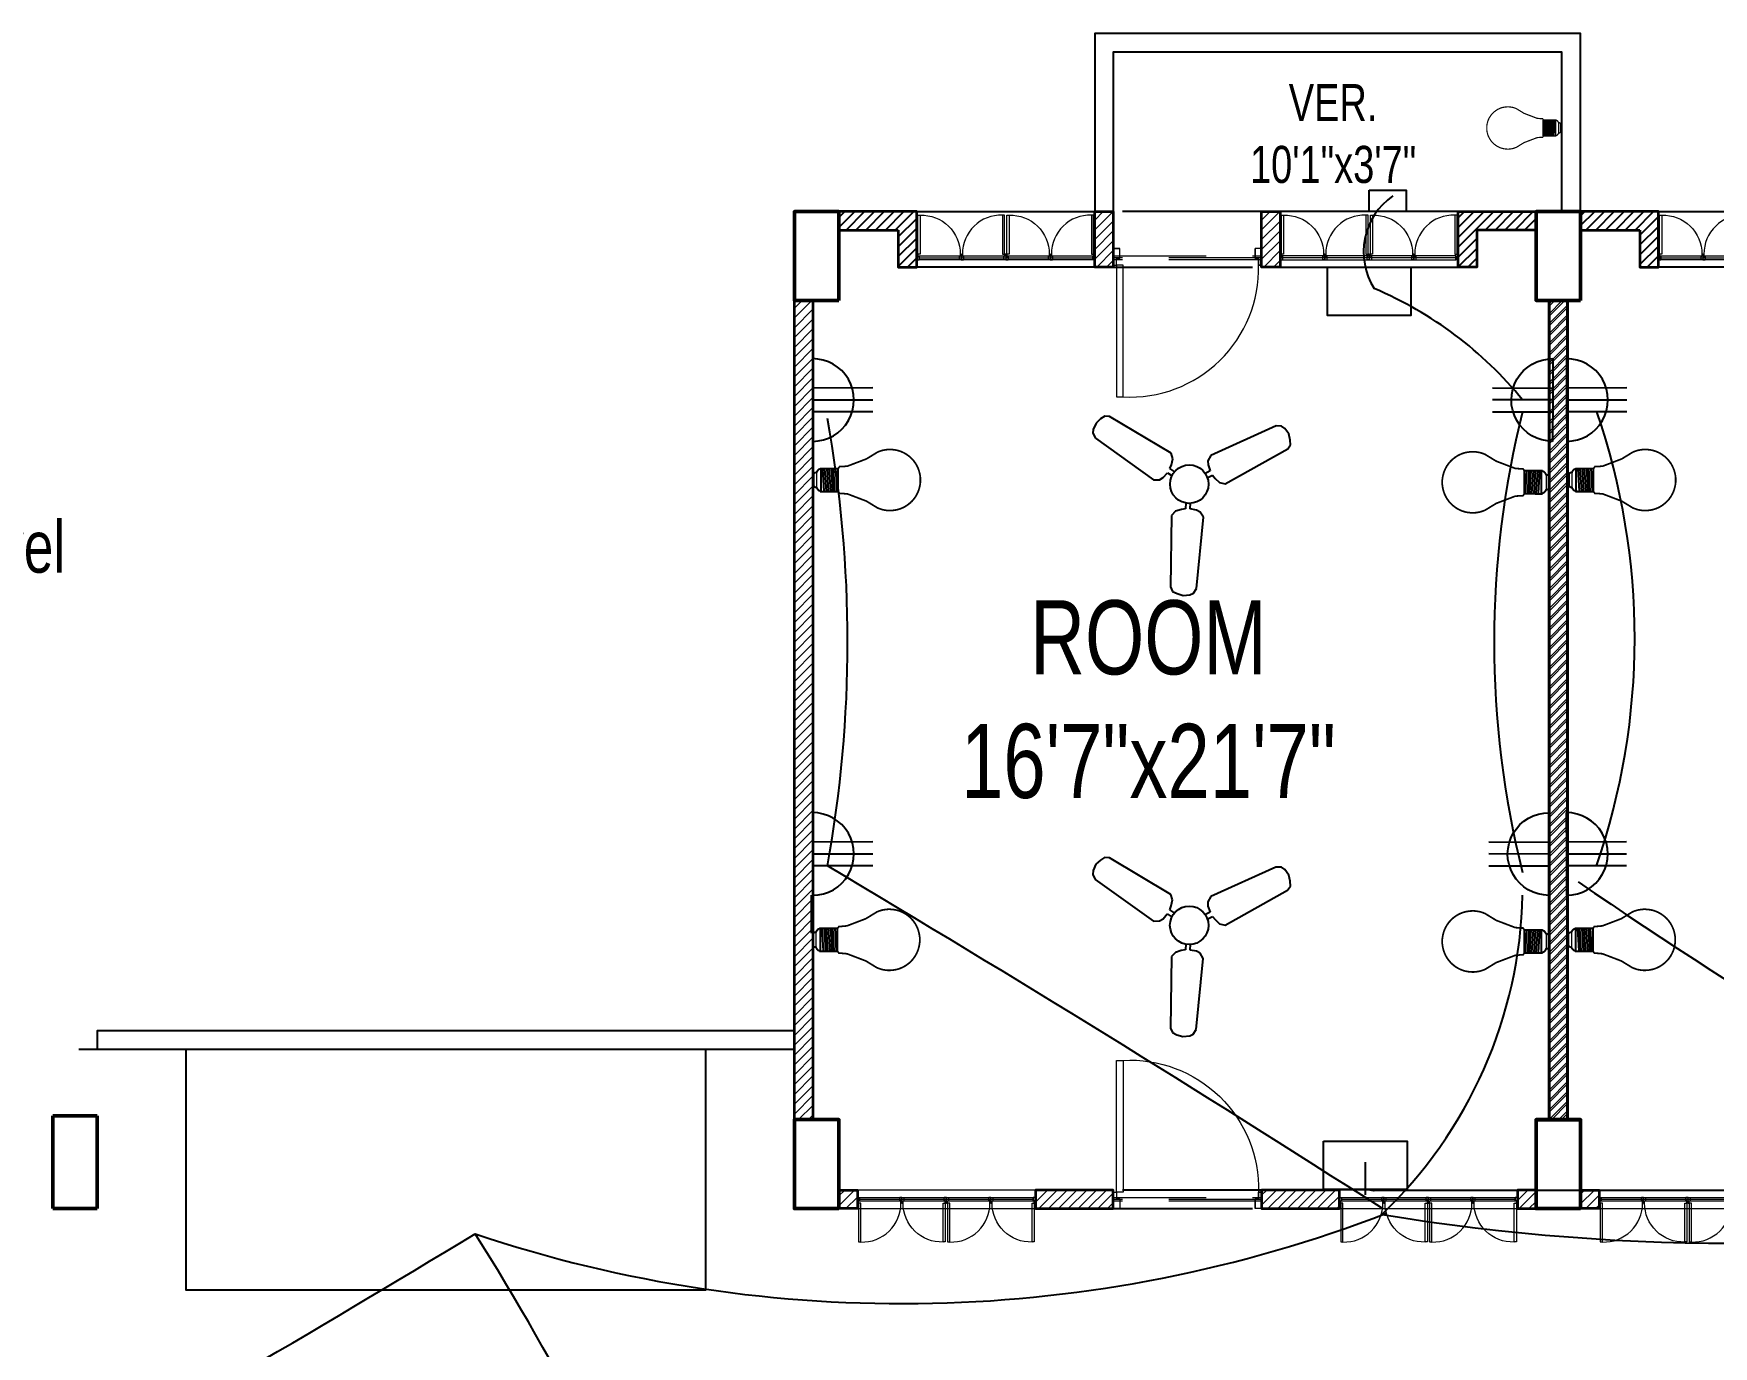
# Model space of a CAD drawing. Extents: x 9 to 3908, y 55 to 2108.
# Drawn here: x 542.8 to 995.8, y 726.6 to 1080.8 of the extents above; entities that cross this region are included whole.
import ezdxf

# ---------------------------------------------------------------- set-up
doc = ezdxf.new("R2010")
doc.units = 0
doc.header["$LTSCALE"] = 10
doc.linetypes.add('DASHED2', pattern=[0.375, 0.25, -0.125])
for name, color, linetype, lineweight in [('A-TEXT', 7, 'Continuous', 5), ('ar-DOOR-WOOD', 44, 'Continuous', 0), ('column', 1, 'Continuous', 50), ('Main Wall', 250, 'Continuous', 13), ('WALL_SEC_', 170, 'Continuous', 25)]:
    doc.layers.add(name, color=color, linetype=linetype, lineweight=lineweight)
doc.layers.add('conduit', color=160, linetype='Continuous')
doc.layers.add('e conduit sdb to swicth', color=160, linetype='Continuous')
doc.layers.add('hatch brick', color=32, linetype='Continuous', lineweight=0, transparency=0.4)
doc.styles.add('SIMPLE', font='romantic.ttf')
doc.dimstyles.get("Standard").update_dxf_attribs({"dimtxt": 0.18, "dimasz": 0.18, "dimexe": 0.18, "dimexo": 0.0625, "dimgap": 0.09, "dimtad": 0, "dimtih": 1, "dimtoh": 1, "dimdec": 4, "dimzin": 0, "dimdsep": 46, "dimtxsty": 'Standard', "dimcen": 0.09, "dimadec": 0, "dimazin": 0, "dimtfac": 1, "dimtdec": 4, "dimtofl": 0, "dimtmove": 0, "dimatfit": 3, "dimfxl": 1, "dimtolj": 1, "dimtzin": 0, "dimarcsym": 0})
pattern_1 = [(45, (0, 0), (-1.3258252147, 1.3258252147), [])]
pattern_2 = [(45, (-1497542.002, -132201.2452), (-1.3258252147, 1.3258252147), [])]

# ---------------------------------------------------------------- blocks, each defined once
blk = doc.blocks.new('DOOR_45')
at = {"layer": 'ar-DOOR-WOOD'}
for p, q in [((-10968.75, 15427.44), (-10963.75, 15427.44)), ((-10968.75, 15427.44), (-10968.75, 15426.44)), ((-10963.75, 15427.44), (-10963.75, 15425.44)), ((-11008.75, 15426.44), (-11008.75, 15424.44)), ((-10968.75, 15426.44), (-11008.75, 15426.44)), ((-11008.75, 15424.44), (-10968.75, 15424.44)), ((-10968.75, 15424.44), (-10968.75, 15426.44)), ((-10968.75, 15426.44), (-10966.75, 15426.44)), ((-10966.75, 15426.44), (-10966.75, 15425.44)), ((-10966.75, 15425.44), (-10963.75, 15425.44)), ((-10968.75, 15382.44), (-10968.75, 15383.44)), ((-10968.75, 15383.44), (-10966.75, 15383.44)), ((-10968.75, 15382.44), (-10963.75, 15382.44)), ((-10966.75, 15384.44), (-10963.75, 15384.44)), ((-10966.75, 15383.44), (-10966.75, 15384.44)), ((-10963.75, 15382.44), (-10963.75, 15384.44))]:
    blk.add_line(p, q, dxfattribs=at)
for points in [[(-10963.75, 15427.44), (-10968.75, 15427.44), (-10968.75, 15426.44), (-10966.75, 15426.44), (-10966.75, 15425.44), (-10963.75, 15425.44)], [(-10968.75, 15426.44), (-11008.75, 15426.44), (-11008.75, 15424.44), (-10968.75, 15424.44)], [(-10968.75, 15383.44), (-10968.75, 15382.44), (-10963.75, 15382.44), (-10963.75, 15384.44), (-10966.75, 15384.44), (-10966.75, 15383.44)]]:
    blk.add_lwpolyline(points, close=True, dxfattribs=at)
blk.add_arc((-10969.89, 15422.35), 38.92, 176.9083, 271.677, dxfattribs=at)
blk = doc.blocks.new('DOOR_40')
at = {"layer": 'ar-DOOR-WOOD'}
for p, q in [((-11029.1, 15421.4), (-11064.1, 15421.4)), ((-11064.1, 15421.4), (-11064.1, 15419.4)), ((-11064.1, 15419.4), (-11029.1, 15419.4)), ((-11029.1, 15422.4), (-11024.1, 15422.4)), ((-11029.1, 15422.4), (-11029.1, 15421.4)), ((-11029.1, 15419.4), (-11029.1, 15421.4)), ((-11029.1, 15421.4), (-11027.1, 15421.4)), ((-11027.1, 15421.4), (-11027.1, 15420.4)), ((-11027.1, 15420.4), (-11024.1, 15420.4)), ((-11024.1, 15422.4), (-11024.1, 15420.4)), ((-11029.1, 15383.4), (-11027.1, 15383.4)), ((-11029.1, 15382.4), (-11029.1, 15383.4)), ((-11029.1, 15382.4), (-11024.1, 15382.4)), ((-11027.1, 15383.4), (-11027.1, 15384.4)), ((-11027.1, 15384.4), (-11024.1, 15384.4)), ((-11024.1, 15382.4), (-11024.1, 15384.4))]:
    blk.add_line(p, q, dxfattribs=at)
blk.add_arc((-11029.4, 15418.2), 34.8, 178.03, 270.3561, dxfattribs=at)
blk = doc.blocks.new('room 1')
h = blk.add_hatch()
h.set_pattern_fill('ANSI31', color=256, scale=15)
h.set_pattern_definition(pattern_1)
h.paths.add_polyline_path([(1498318.01, 133229.01), (1498318.01, 133219.01), (1498323.01, 133219.01), (1498323.01, 133234.01), (1498302.01, 133234.01), (1498302.01, 133229.01), (1498302.01, 133229.01)])
h = blk.add_hatch()
h.set_pattern_fill('ANSI31', color=256, scale=15)
h.set_pattern_definition(pattern_1)
h.paths.add_polyline_path([(1498474.01, 133229.01), (1498474.01, 133219.01), (1498469.01, 133219.01), (1498469.01, 133234.01), (1498490.01, 133234.01), (1498490.01, 133229.01), (1498490.01, 133229.01)])
at = {"layer": 'hatch brick'}
h = blk.add_hatch(dxfattribs=at)
h.set_pattern_fill('ANSI31', color=256, scale=15)
h.set_pattern_definition([(45, (69, 2), (-1.3258252147, 1.3258252147), [])])
h.paths.add_polyline_path([(1498376.01, 133234.01), (1498376.01, 133219.01), (1498376.01, 133219.01), (1498371.01, 133219.01), (1498371.01, 133234.01)])
h = blk.add_hatch(dxfattribs=at)
h.set_pattern_fill('ANSI31', color=256, scale=15)
h.set_pattern_definition([(45, (114, 2), (-1.3258252147, 1.3258252147), [])])
h.paths.add_polyline_path([(1498421.01, 133234.01), (1498421.01, 133219.01), (1498421.01, 133219.01), (1498416.01, 133219.01), (1498416.01, 133234.01)])
h = blk.add_hatch(dxfattribs=at)
h.set_pattern_fill('ANSI31', color=256, scale=15)
h.set_pattern_definition(pattern_1)
h.paths.add_polyline_path([(1498298.51, 132989.01), (1498293.51, 132989.01), (1498293.51, 133210.01), (1498298.51, 133210.01)])
h = blk.add_hatch(dxfattribs=at)
h.set_pattern_fill('ANSI31', color=256, scale=15)
h.set_pattern_definition(pattern_1)
h.paths.add_polyline_path([(1498493.51, 132989.01), (1498498.51, 132989.01), (1498498.51, 133210.01), (1498493.51, 133210.01)])
h = blk.add_hatch(dxfattribs=at)
h.set_pattern_fill('ANSI31', color=256, scale=15)
h.set_pattern_definition([(45, (-14.5, 0), (-1.3258252147, 1.3258252147), [])])
h.paths.add_polyline_path([(1498302.01, 132970.01), (1498307.01, 132970.01), (1498307.01, 132965.01), (1498302.01, 132965.01)])
h = blk.add_hatch(dxfattribs=at)
h.set_pattern_fill('ANSI31', color=256, scale=15)
h.set_pattern_definition([(45, (-5, -252), (-1.3258252147, 1.3258252147), [])])
h.paths.add_polyline_path([(1498376.01, 132970.01), (1498355.01, 132970.01), (1498355.01, 132965.01), (1498376.01, 132965.01)])
h = blk.add_hatch(dxfattribs=at)
h.set_pattern_fill('ANSI31', color=256, scale=15)
h.set_pattern_definition([(45, (1.2113, 4e-09), (-1.3258252147, 1.3258252147), [])])
h.paths.add_polyline_path([(1498437.01, 132970.01), (1498416.01, 132970.01), (1498416.01, 132965.01), (1498437.01, 132965.01)])
h = blk.add_hatch(dxfattribs=at)
h.set_pattern_fill('ANSI31', color=256, scale=15)
h.set_pattern_definition(pattern_1)
h.paths.add_polyline_path([(1498490.01, 132970.01), (1498485.01, 132970.01), (1498485.01, 132965.01), (1498490.01, 132965.01)])
for points in [[(1498323.01, 133234.01), (1498371.01, 133234.01), (1498371.01, 133219.01), (1498323.01, 133219.01)], [(1498469.01, 133234.01), (1498421.01, 133234.01), (1498421.01, 133219.01), (1498469.01, 133219.01)]]:
    blk.add_lwpolyline(points, close=True)
at = {"linetype": 'DASHED2', "ltscale": 15}
for points in [[(1498376.01, 133219.01), (1498416.01, 133219.01), (1498416.01, 133234.01), (1498376.01, 133234.01)], [(1498376.01, 132965.01), (1498416.01, 132965.01), (1498416.01, 132970.01), (1498376.01, 132970.01)]]:
    blk.add_lwpolyline(points, close=True, dxfattribs=at)
at = {"layer": 'Main Wall', "color": 1, "lineweight": 50}
for points in [[(1498302.01, 133210.01), (1498290.01, 133210.01), (1498290.01, 133234.01), (1498302.01, 133234.01), (1498302.01, 133210.01)], [(1498502.01, 133210.01), (1498490.01, 133210.01), (1498490.01, 133234.01), (1498502.01, 133234.01), (1498502.01, 133210.01)], [(1498302.01, 132965.01), (1498290.01, 132965.01), (1498290.01, 132989.01), (1498302.01, 132989.01), (1498302.01, 132965.01)], [(1498502.01, 132965.01), (1498490.01, 132965.01), (1498490.01, 132989.01), (1498502.01, 132989.01), (1498502.01, 132965.01)]]:
    blk.add_lwpolyline(points, dxfattribs=at)
at = {"layer": 'Main Wall', "lineweight": 35}
for points in [[(1498318.01, 133229.01), (1498318.01, 133219.01), (1498323.01, 133219.01), (1498323.01, 133234.01), (1498302.01, 133234.01), (1498302.01, 133229.01), (1498302.01, 133229.01), (1498302.01, 133229.01), (1498318.01, 133229.01)], [(1498474.01, 133229.01), (1498474.01, 133219.01), (1498469.01, 133219.01), (1498469.01, 133234.01), (1498490.01, 133234.01), (1498490.01, 133229.01), (1498490.01, 133229.01), (1498490.01, 133229.01), (1498474.01, 133229.01)], [(1498376.01, 132970.01), (1498376.01, 132970.01), (1498355.01, 132970.01), (1498355.01, 132965.01), (1498376.01, 132965.01), (1498376.01, 132970.01)]]:
    blk.add_lwpolyline(points, dxfattribs=at)
for points in [[(1498376.01, 133234.01), (1498376.01, 133219.01), (1498376.01, 133219.01), (1498376.01, 133219.01), (1498371.01, 133219.01), (1498371.01, 133234.01)], [(1498421.01, 133234.01), (1498421.01, 133219.01), (1498421.01, 133219.01), (1498421.01, 133219.01), (1498416.01, 133219.01), (1498416.01, 133234.01)], [(1498298.51, 132989.01), (1498293.51, 132989.01), (1498293.51, 133210.01), (1498298.51, 133210.01)], [(1498493.51, 132989.01), (1498498.51, 132989.01), (1498498.51, 133210.01), (1498493.51, 133210.01)], [(1498302.01, 132970.01), (1498307.01, 132970.01), (1498307.01, 132965.01), (1498302.01, 132965.01)], [(1498437.01, 132970.01), (1498416.01, 132970.01), (1498416.01, 132965.01), (1498437.01, 132965.01)], [(1498490.01, 132970.01), (1498485.01, 132970.01), (1498485.01, 132965.01), (1498490.01, 132965.01)]]:
    blk.add_lwpolyline(points, close=True, dxfattribs=at)
at = {"layer": 'Main Wall', "color": 150}
for points in [[(1498371.01, 133221.01), (1498323.61, 133221.01), (1498323.61, 133222.01), (1498371.01, 133222.01)], [(1498371.01, 133221.01), (1498323.61, 133221.01), (1498323.61, 133221.51), (1498371.01, 133221.51)], [(1498421.01, 133221.01), (1498468.41, 133221.01), (1498468.41, 133222.01), (1498421.01, 133222.01)], [(1498421.01, 133221.01), (1498468.41, 133221.01), (1498468.41, 133221.51), (1498421.01, 133221.51)], [(1498307.01, 132968.01), (1498354.41, 132968.01), (1498354.41, 132967.01), (1498307.01, 132967.01)], [(1498307.01, 132968.01), (1498354.41, 132968.01), (1498354.41, 132967.51), (1498307.01, 132967.51)], [(1498437.61, 132968.01), (1498484.41, 132968.01), (1498484.41, 132967.01), (1498437.61, 132967.01)], [(1498437.61, 132968.01), (1498484.41, 132968.01), (1498484.41, 132967.51), (1498437.61, 132967.51)]]:
    blk.add_lwpolyline(points, close=True, dxfattribs=at)
at = {"layer": 'Main Wall', "color": 150, "linetype": 'DASHED2', "ltscale": 10}
for points in [[(1498376.01, 133222.01), (1498416.01, 133222.01), (1498416.01, 133221.01), (1498376.01, 133221.01)], [(1498376.01, 133222.01), (1498416.01, 133222.01), (1498416.01, 133221.51), (1498376.01, 133221.51)], [(1498376.01, 132968.01), (1498416.01, 132968.01), (1498416.01, 132967.01), (1498376.01, 132967.01)], [(1498376.01, 132968.01), (1498416.01, 132968.01), (1498416.01, 132967.51), (1498376.01, 132967.51)]]:
    blk.add_lwpolyline(points, close=True, dxfattribs=at)
at = {"layer": 'Main Wall'}
for points in [[(1498307.01, 132965.01), (1498355.01, 132965.01), (1498355.01, 132970.01), (1498307.01, 132970.01)], [(1498437.01, 132965.01), (1498485.01, 132965.01), (1498485.01, 132970.01), (1498437.01, 132970.01)]]:
    blk.add_lwpolyline(points, close=True, dxfattribs=at)
at = {"layer": 'Main Wall', "extrusion": (0, 0, -1)}
for name, p, xscale, yscale, zscale, rotation in [('DOOR_40', (-1502949.75, 129913.77), 0.2999999999999545, 0.2999999999999545, -0.2999999999999545, 270), ('DOOR_40', (-1502973.75, 129913.77), 0.2999999999999545, 0.2999999999999545, -0.2999999999999545, 270), ('DOOR_40', (-1493818.28, 129913.77), -0.2999999999999545, 0.2999999999999545, -0.2999999999999545, 90), ('DOOR_40', (-1493842.28, 129913.77), -0.2999999999999545, 0.2999999999999545, -0.2999999999999545, 90), ('DOOR_45', (-1512089.3, 142969.57), -0.8888888888889142, 0.8888888888889142, -0.8888888888889142, 270), ('DOOR_45', (-1512089.3, 123219.46), 0.8888888888889142, 0.8888888888889142, -0.8888888888889142, 270), ('DOOR_40', (-1493704.28, 136275.25), 0.2999999999999545, 0.2999999999999545, -0.2999999999999545, 90), ('DOOR_40', (-1493728.28, 136275.25), 0.2999999999999545, 0.2999999999999545, -0.2999999999999545, 90), ('DOOR_40', (-1493834.28, 136275.25), 0.2999999999999545, 0.2999999999999545, -0.2999999999999545, 90), ('DOOR_40', (-1493858.28, 136275.25), 0.2999999999999545, 0.2999999999999545, -0.2999999999999545, 90)]:
    blk.add_blockref(name, p, dxfattribs=dict(at, xscale=xscale, yscale=yscale, zscale=zscale, rotation=rotation))
at = {"layer": 'Main Wall'}
for p, xscale, yscale, zscale, rotation in [((1493720.28, 129913.77), 0.2999999999999545, 0.2999999999999545, 0.2999999999999545, 270), ((1493744.28, 129913.77), 0.2999999999999545, 0.2999999999999545, 0.2999999999999545, 270), ((1503047.75, 129913.77), -0.2999999999999545, 0.2999999999999545, 0.2999999999999546, 90), ((1503071.75, 129913.77), -0.2999999999999545, 0.2999999999999545, 0.2999999999999546, 90), ((1502933.75, 136275.25), 0.2999999999999546, 0.2999999999999546, 0.2999999999999546, 90), ((1502957.75, 136275.25), 0.2999999999999546, 0.2999999999999546, 0.2999999999999546, 90), ((1503063.75, 136275.25), 0.2999999999999546, 0.2999999999999546, 0.2999999999999546, 90), ((1503087.75, 136275.25), 0.2999999999999546, 0.2999999999999546, 0.2999999999999546, 90)]:
    blk.add_blockref('DOOR_40', p, dxfattribs=dict(at, xscale=xscale, yscale=yscale, zscale=zscale, rotation=rotation))
blk = doc.blocks.new('LED')
for p, q in [((-11.6, -7.7), (11.7, -7.7)), ((-11.6, -11), (11.7, -9.6)), ((-11.6, -13.3), (11.7, -11.8)), ((-11.5, -15.5), (11.8, -14.1)), ((-11.3, -17.8), (11.9, -16.3)), ((-12.1, -25.6), (11.9, -25.6)), ((-11.2, -20), (12.1, -18.6)), ((-11.2, -22.2), (12.1, -20.8)), ((-11.2, -24.5), (12.1, -23.1))]:
    blk.add_line(p, q)
at = {"lineweight": 9}
blk.add_line((7.8, -3.1), (-7.8, -3.1), dxfattribs=at)
for points, const_width in [([(5.3, 0), (5.4, 0), (5.7, 0), (6.1, -0.1), (6.6, -0.3), (7, -0.6), (7.2, -0.9), (7.4, -1.2), (7.5, -1.5), (7.7, -2), (7.7, -2.5), (7.8, -3.1), (7.7, -2.5), (7.7, -2), (7.5, -1.5), (7.4, -1.2), (7.2, -0.9), (7, -0.6), (6.6, -0.3), (6.1, -0.1), (5.7, 0), (5.4, 0), (5.3, 0), (-5.3, 0), (-5.4, 0), (-5.5, 0), (-5.8, 0), (-6.1, -0.1), (-6.4, -0.2), (-6.7, -0.5), (-7, -0.7), (-7.3, -1.1), (-7.6, -1.7), (-7.7, -2.3), (-7.8, -3.1), (-7.8, -3.1), (-7.9, -3.2), (-8.1, -3.2), (-8.3, -3.3), (-8.9, -3.6), (-9.6, -4.1), (-10.3, -4.7), (-11, -5.4), (-11.2, -5.9), (-11.4, -6.4), (-11.6, -7), (-11.6, -7.7), (-12.2, -7.7), (-12.1, -26)], 2), ([(-5.3, 0), (-5.4, 0), (-5.5, 0), (-5.8, 0), (-6.1, -0.1), (-6.4, -0.2), (-6.7, -0.5), (-7, -0.7), (-7.3, -1.1), (-7.6, -1.7), (-7.7, -2.3), (-7.8, -3.1)], 1), ([(11.9, -26.1), (11.9, -7.7), (11.7, -7.7), (11.6, -7), (11.4, -6.4), (11.2, -5.9), (11, -5.4), (10.3, -4.7), (9.6, -4.1), (8.9, -3.6), (8.3, -3.3), (7.9, -3.2), (7.8, -3.1), (7.8, -3.1)], 2), ([(-0.1, -111.1), (-0.2, -111.1), (-1, -111.1), (-1.8, -111.1), (-2.6, -111.1), (-3.4, -111), (-4.2, -110.9), (-5, -110.8), (-5.8, -110.6), (-6.6, -110.5), (-7.4, -110.3), (-8.1, -110.1), (-8.9, -109.9), (-9.6, -109.7), (-10.4, -109.5), (-11.1, -109.2), (-11.8, -108.9), (-12.5, -108.7), (-13.2, -108.3), (-13.9, -108), (-14.6, -107.7), (-15.3, -107.3), (-16, -106.9), (-16.6, -106.6), (-17.3, -106.2), (-17.9, -105.7), (-18.5, -105.3), (-19.2, -104.8), (-19.8, -104.4), (-20.4, -103.9), (-20.9, -103.4), (-21.5, -102.9), (-22.1, -102.4), (-22.6, -101.9), (-23.1, -101.3), (-23.7, -100.8), (-24.2, -100.2), (-24.6, -99.6), (-25.1, -99), (-25.6, -98.4), (-26, -97.8), (-26.5, -97.2), (-26.9, -96.5), (-27.3, -95.9), (-27.7, -95.2), (-28.1, -94.6), (-28.4, -93.9), (-28.8, -93.2), (-29.1, -92.5), (-29.4, -91.8), (-29.7, -91.1), (-30, -90.4), (-30.2, -89.6), (-30.5, -88.9), (-30.7, -88.1), (-30.9, -87.4), (-31.1, -86.6), (-31.2, -85.9), (-31.4, -85.1), (-31.5, -84.3), (-31.6, -83.5), (-31.7, -82.7), (-31.8, -81.9), (-31.8, -81.1), (-31.9, -80.3), (-31.9, -79.5), (-31.9, -78.2), (-31.8, -77), (-31.7, -75.8), (-31.5, -74.6), (-31.3, -73.4), (-31.1, -72.2), (-30.8, -71.1), (-30.4, -69.9), (-30, -68.8), (-29.6, -67.7), (-29.2, -66.6), (-22.1, -55), (-14.6, -35.3), (-14.1, -29.7), (-14.1, -27.1), (-12.1, -25.6)], 1.8), ([(-0.1, -111.1), (0, -111.1), (0.8, -111.1), (1.6, -111.1), (2.5, -111.1), (3.3, -111), (4, -110.9), (4.8, -110.8), (5.6, -110.6), (6.4, -110.5), (7.2, -110.3), (7.9, -110.1), (8.7, -109.9), (9.4, -109.7), (10.2, -109.5), (10.9, -109.2), (11.6, -108.9), (12.3, -108.7), (13, -108.3), (13.7, -108), (14.4, -107.7), (15.1, -107.3), (15.8, -106.9), (16.4, -106.6), (17.1, -106.2), (17.7, -105.7), (18.3, -105.3), (19, -104.8), (19.6, -104.4), (20.2, -103.9), (20.7, -103.4), (21.3, -102.9), (21.9, -102.4), (22.4, -101.9), (22.9, -101.3), (23.5, -100.8), (24, -100.2), (24.5, -99.6), (24.9, -99), (25.4, -98.4), (25.8, -97.8), (26.3, -97.2), (26.7, -96.5), (27.1, -95.9), (27.5, -95.2), (27.9, -94.6), (28.2, -93.9), (28.6, -93.2), (28.9, -92.5), (29.2, -91.8), (29.5, -91.1), (29.8, -90.4), (30, -89.6), (30.3, -88.9), (30.5, -88.1), (30.7, -87.4), (30.9, -86.6), (31, -85.9), (31.2, -85.1), (31.3, -84.3), (31.4, -83.5), (31.5, -82.7), (31.6, -81.9), (31.6, -81.1), (31.7, -80.3), (31.7, -79.5), (31.7, -78.2), (31.6, -77), (31.5, -75.8), (31.3, -74.6), (31.1, -73.4), (30.9, -72.2), (30.6, -71.1), (30.2, -69.9), (29.9, -68.8), (29.4, -67.7), (29, -66.6), (21.9, -55), (14.4, -35.3), (13.9, -29.7), (13.9, -27.1), (11.9, -25.6)], 1.8)]:
    blk.add_lwpolyline(points, dxfattribs=dict(const_width=const_width))
at = {"color": 7, "lineweight": 20}
blk.add_open_spline([(-9.8, -25.6), (-9.8, -25.6), (9.4, -25.6), (9.4, -25.6)], degree=3, dxfattribs=at)
blk = doc.blocks.new('6')
at = {"color": 7}
for p, q in [((3268.2, -2243.2), (3260.1, -2275.1)), ((3260.1, -2275.1), (3351.4, -2686.9)), ((3285.1, -2227.8), (3268.2, -2243.2)), ((3322, -2211.4), (3285.1, -2227.8)), ((3358.8, -2210.9), (3322, -2211.4)), ((3387.4, -2214.9), (3358.8, -2210.9)), ((3407.5, -2235.6), (3387.4, -2214.9)), ((3532.6, -2638.3), (3407.5, -2235.6)), ((3489.2, -2689.8), (3518.4, -2668.9)), ((3518.4, -2668.9), (3532.6, -2638.3)), ((3351.4, -2686.9), (3378.5, -2709.3)), ((3378.5, -2709.3), (3403, -2714.4)), ((3403, -2714.4), (3440.1, -2709.5)), ((3440.1, -2709.5), (3449.6, -2742.4)), ((3467.6, -2701.4), (3489.2, -2689.8)), ((3476.7, -2735.2), (3467.6, -2701.4)), ((3634.6, -2869.5), (3601.3, -2861.3)), ((3649, -2834.9), (3634.6, -2869.5)), ((3665.6, -2816.2), (3649, -2834.9)), ((3698.5, -2804), (3665.6, -2816.2)), ((4100.8, -2930.8), (3698.5, -2804)), ((3290.9, -2913.4), (3004.7, -3223.2)), ((3324.5, -2910.5), (3290.9, -2913.4)), ((3357.2, -2925.3), (3324.5, -2910.5)), ((3378, -2938.2), (3357.2, -2925.3)), ((3402.8, -2913.4), (3378, -2938.2)), ((3398.8, -2958), (3422.6, -2933.2)), ((3421.6, -2987.7), (3398.8, -2958)), ((3594.1, -2888.3), (3627.9, -2897.4)), ((3627.9, -2897.4), (3627.1, -2921.8)), ((3627.1, -2921.8), (3630.6, -2957.5)), ((3630.6, -2957.5), (3650, -2985.2)), ((4124.4, -2953.8), (4100.8, -2930.8)), ((4129.3, -2976.1), (4124.4, -2953.8)), ((3112.6, -3331), (3423.5, -3046)), ((3429.5, -3011.4), (3421.6, -2987.7)), ((3423.5, -3046), (3429.5, -3011.4)), ((3650, -2985.2), (4061.4, -3078.2)), ((4089.3, -3071.2), (4107, -3048.4)), ((4107, -3048.4), (4125, -3016.3)), ((4125, -3016.3), (4129.3, -2976.1)), ((4061.4, -3078.2), (4089.3, -3071.2)), ((3004.7, -3223.2), (2996.8, -3250.9)), ((2996.8, -3250.9), (3007.7, -3277.6)), ((3007.7, -3277.6), (3026.5, -3309.3)), ((3026.5, -3309.3), (3059.1, -3333)), ((3059.1, -3333), (3080.9, -3339.9)), ((3080.9, -3339.9), (3112.6, -3331))]:
    blk.add_line(p, q, dxfattribs=at)
blk.add_circle((3491.2, -2845.6), 113.2, dxfattribs=at)
blk = doc.blocks.new('3 pin')
at = {"layer": 'WALL_SEC_', "color": 3, "lineweight": 25}
for p, q in [((10035.5, 6358.5), (10035.5, 6351.5)), ((10045.69, 6353.52), (10035.5, 6353.52)), ((10035.5, 6351.5), (10035.5, 6344.5)), ((10035.5, 6351.5), (10045.69, 6351.5)), ((10045.69, 6349.48), (10035.5, 6349.48))]:
    blk.add_line(p, q, dxfattribs=at)
blk.add_arc((10035.5, 6351.5), 7, 270, 90, dxfattribs=at)
blk = doc.blocks.new('*D56')
at = {"layer": 'conduit', "color": 0, "lineweight": -2, "transparency": 16777216}
for p, q in [((901.89, 776.33), (901.89, 767.52)), ((1111.89, 773.83), (1111.89, 767.52)), ((904.39, 768.77), (1109.39, 768.77))]:
    blk.add_line(p, q, dxfattribs=at)
at = {"layer": 'conduit', "color": 0, "transparency": 16777216}
for points in [[(904.39, 769.18), (904.39, 768.35), (901.89, 768.77)], [(1109.39, 769.18), (1109.39, 768.35), (1111.89, 768.77)]]:
    blk.add_solid(points, dxfattribs=at)
at = {"layer": 'Defpoints', "color": 0, "transparency": 16777216}
for p in [(901.89, 776.96), (1111.89, 774.46), (1111.89, 768.77)]:
    blk.add_point(p, dxfattribs=at)
at = {"layer": 'conduit', "color": 0, "transparency": 16777216, "insert": (1006.89, 770.64), "char_height": 2.5, "attachment_point": 5}
blk.add_mtext('210', dxfattribs=at)

msp = doc.modelspace()

# ---------------------------------------------------------------- hatches: boundary and pattern name
h = msp.add_hatch()
h.set_pattern_fill('ANSI31', color=256, scale=15)
h.set_pattern_definition(pattern_2)
h.paths.add_polyline_path([(776.011, 1027.768), (776.011, 1017.768), (781.011, 1017.768), (781.011, 1032.768), (760.011, 1032.768), (760.011, 1027.768), (760.011, 1027.768)])
h = msp.add_hatch()
h.set_pattern_fill('ANSI31', color=256, scale=15)
h.set_pattern_definition(pattern_2)
h.paths.add_polyline_path([(932.011, 1027.768), (932.011, 1017.768), (927.011, 1017.768), (927.011, 1032.768), (948.011, 1032.768), (948.011, 1027.768), (948.011, 1027.768)])
at = {"layer": 'hatch brick'}
h = msp.add_hatch(dxfattribs=at)
h.set_pattern_fill('ANSI31', color=256, scale=15)
h.set_pattern_definition([(45, (-1497473.002, -132199.2452), (-1.3258252147, 1.3258252147), [])])
h.paths.add_polyline_path([(834.011, 1032.768), (834.011, 1017.768), (834.011, 1017.768), (829.011, 1017.768), (829.011, 1032.768)])
h = msp.add_hatch(dxfattribs=at)
h.set_pattern_fill('ANSI31', color=256, scale=15)
h.set_pattern_definition([(45, (-1497428.002, -132199.2452), (-1.3258252147, 1.3258252147), [])])
h.paths.add_polyline_path([(879.011, 1032.768), (879.011, 1017.768), (879.011, 1017.768), (874.011, 1017.768), (874.011, 1032.768)])
h = msp.add_hatch(dxfattribs=at)
h.set_pattern_fill('ANSI31', color=256, scale=15)
h.set_pattern_definition([(45, (-1497545.502, -132201.2452), (-1.3258252147, 1.3258252147), [])])
h.paths.add_polyline_path([(753.011, 787.768), (748.011, 787.768), (748.011, 1008.768), (753.011, 1008.768)])
h = msp.add_hatch(dxfattribs=at)
h.set_pattern_fill('ANSI31', color=256, scale=15)
h.set_pattern_definition(pattern_2)
h.paths.add_polyline_path([(951.511, 787.768), (956.511, 787.768), (956.511, 1008.768), (951.511, 1008.768)])
h = msp.add_hatch(dxfattribs=at)
h.set_pattern_fill('ANSI31', color=256, scale=15)
h.set_pattern_definition([(45, (-1497556.502, -132201.2452), (-1.3258252147, 1.3258252147), [])])
h.paths.add_polyline_path([(760.011, 768.768), (765.011, 768.768), (765.011, 763.768), (760.011, 763.768)])
h = msp.add_hatch(dxfattribs=at)
h.set_pattern_fill('ANSI31', color=256, scale=15)
h.set_pattern_definition([(45, (-1497547.002, -132453.2452), (-1.3258252147, 1.3258252147), [])])
h.paths.add_polyline_path([(834.011, 768.768), (813.011, 768.768), (813.011, 763.768), (834.011, 763.768)])
h = msp.add_hatch(dxfattribs=at)
h.set_pattern_fill('ANSI31', color=256, scale=15)
h.set_pattern_definition([(45, (-1497540.7908, -132201.2452), (-1.3258252147, 1.3258252147), [])])
h.paths.add_polyline_path([(895.011, 768.768), (874.011, 768.768), (874.011, 763.768), (895.011, 763.768)])
h = msp.add_hatch(dxfattribs=at)
h.set_pattern_fill('ANSI31', color=256, scale=15)
h.set_pattern_definition(pattern_2)
h.paths.add_polyline_path([(948.011, 768.768), (943.011, 768.768), (943.011, 763.768), (948.011, 763.768)])

# ---------------------------------------------------------------- linework, layer by layer
for points in [[(960.011, 1032.768), (960.011, 1080.768), (829.011, 1080.768), (829.011, 1032.768)], [(955.011, 1032.768), (955.011, 1075.768), (834.011, 1075.768), (834.011, 1032.768)], [(555.011, 806.768), (560.011, 806.768)]]:
    msp.add_lwpolyline(points)
at = {"color": 116, "true_color": 0x136734}
for points in [[(903.011, 1038.513), (912.97, 1038.513), (912.97, 1032.768), (903.011, 1032.768)], [(891.758, 1017.768), (914.265, 1017.768), (914.265, 1004.684), (891.758, 1004.684)], [(890.723, 781.974), (913.23, 781.974), (913.23, 768.89), (890.723, 768.89)]]:
    msp.add_lwpolyline(points, close=True, dxfattribs=at)
for points in [[(781.011, 1032.768), (829.011, 1032.768), (829.011, 1017.768), (781.011, 1017.768)], [(927.011, 1032.768), (879.011, 1032.768), (879.011, 1017.768), (927.011, 1017.768)], [(560.011, 806.768), (748.011, 806.768), (748.011, 811.768), (560.011, 811.768)]]:
    msp.add_lwpolyline(points, close=True)
at = {"linetype": 'DASHED2', "ltscale": 15}
for points in [[(834.011, 1017.768), (874.011, 1017.768), (874.011, 1032.768), (834.011, 1032.768)], [(834.011, 763.768), (874.011, 763.768), (874.011, 768.768), (834.011, 768.768)]]:
    msp.add_lwpolyline(points, close=True, dxfattribs=at)
at = {"layer": 'column', "ltscale": 2000}
for p, q in [((548.011, 788.768), (560.011, 788.768)), ((548.011, 788.768), (548.011, 763.768)), ((548.011, 788.768), (560.011, 788.768)), ((548.011, 788.768), (548.011, 763.768)), ((560.011, 788.768), (560.011, 763.768)), ((560.011, 788.768), (560.011, 763.768)), ((560.011, 763.768), (548.011, 763.768)), ((560.011, 763.768), (548.011, 763.768))]:
    msp.add_line(p, q, dxfattribs=at)
at = {"layer": 'conduit', "color": 114, "true_color": 0x139b48}
for centre, radius, start, end in [((919.926, 1021.849), 18.416, 124.88645, 212.49368), ((864.549, 917.216), 102.777, 39.03539, 67.19033), ((1191.332, 916.639), 254.648, 165.88632, 194.13416), ((786.826, 917.585), 187.8, 340.94238, 19.00213), ((426.965, 916.596), 335.403, 349.63258, 10.36742), ((-1885.68, -3589.872), 5172.144, 57.325118, 59.274602), ((1659.702, 1862.93), 1229.838, 235.28937, 243.294735), ((821.745, 850.955), 122.673, 313.51116, 358.75936), ((777.034, 1099.987), 361.84, 251.44534, 291.16108), ((1000.901, 1335.36), 580.919, 260.658992, 280.558854), ((-1917.259, 5020.355), 4982.831, 297.660777, 301.171918), ((113.777, 408.961), 649.254, 21.219726, 32.411179)]:
    msp.add_arc(centre, radius, start, end, dxfattribs=at)
at = {"layer": 'e conduit sdb to swicth'}
msp.add_line((752.643, 838.086), (752.643, 848.321), dxfattribs=at)
at = {"layer": 'e conduit sdb to swicth', "color": 6}
msp.add_lwpolyline([(584.011, 806.768), (724.011, 806.768), (724.011, 741.768), (584.011, 741.768)], close=True, dxfattribs=at)
at = {"layer": 'Main Wall', "color": 1, "lineweight": 50}
for points in [[(760.011, 1008.768), (748.011, 1008.768), (748.011, 1032.768), (760.011, 1032.768), (760.011, 1008.768)], [(960.011, 1008.768), (948.011, 1008.768), (948.011, 1032.768), (960.011, 1032.768), (960.011, 1008.768)], [(760.011, 763.768), (748.011, 763.768), (748.011, 787.768), (760.011, 787.768), (760.011, 763.768)], [(960.011, 763.768), (948.011, 763.768), (948.011, 787.768), (960.011, 787.768), (960.011, 763.768)]]:
    msp.add_lwpolyline(points, dxfattribs=at)
at = {"layer": 'Main Wall', "lineweight": 35}
for points in [[(776.011, 1027.768), (776.011, 1017.768), (781.011, 1017.768), (781.011, 1032.768), (760.011, 1032.768), (760.011, 1027.768), (760.011, 1027.768), (760.011, 1027.768), (776.011, 1027.768)], [(932.011, 1027.768), (932.011, 1017.768), (927.011, 1017.768), (927.011, 1032.768), (948.011, 1032.768), (948.011, 1027.768), (948.011, 1027.768), (948.011, 1027.768), (932.011, 1027.768)], [(834.011, 768.768), (834.011, 768.768), (813.011, 768.768), (813.011, 763.768), (834.011, 763.768), (834.011, 768.768)]]:
    msp.add_lwpolyline(points, dxfattribs=at)
for points in [[(834.011, 1032.768), (834.011, 1017.768), (834.011, 1017.768), (834.011, 1017.768), (829.011, 1017.768), (829.011, 1032.768)], [(879.011, 1032.768), (879.011, 1017.768), (879.011, 1017.768), (879.011, 1017.768), (874.011, 1017.768), (874.011, 1032.768)], [(753.011, 787.768), (748.011, 787.768), (748.011, 1008.768), (753.011, 1008.768)], [(951.511, 787.768), (956.511, 787.768), (956.511, 1008.768), (951.511, 1008.768)], [(760.011, 768.768), (765.011, 768.768), (765.011, 763.768), (760.011, 763.768)], [(895.011, 768.768), (874.011, 768.768), (874.011, 763.768), (895.011, 763.768)], [(948.011, 768.768), (943.011, 768.768), (943.011, 763.768), (948.011, 763.768)]]:
    msp.add_lwpolyline(points, close=True, dxfattribs=at)
at = {"layer": 'Main Wall', "color": 150}
for points in [[(829.011, 1019.768), (781.611, 1019.768), (781.611, 1020.768), (829.011, 1020.768)], [(829.011, 1019.768), (781.611, 1019.768), (781.611, 1020.268), (829.011, 1020.268)], [(879.011, 1019.768), (926.411, 1019.768), (926.411, 1020.768), (879.011, 1020.768)], [(879.011, 1019.768), (926.411, 1019.768), (926.411, 1020.268), (879.011, 1020.268)], [(765.011, 766.768), (812.411, 766.768), (812.411, 765.768), (765.011, 765.768)], [(765.011, 766.768), (812.411, 766.768), (812.411, 766.268), (765.011, 766.268)], [(895.611, 766.768), (942.411, 766.768), (942.411, 765.768), (895.611, 765.768)], [(895.611, 766.768), (942.411, 766.768), (942.411, 766.268), (895.611, 766.268)]]:
    msp.add_lwpolyline(points, close=True, dxfattribs=at)
at = {"layer": 'Main Wall', "color": 150, "linetype": 'DASHED2', "ltscale": 10}
for points in [[(834.011, 1020.768), (874.011, 1020.768), (874.011, 1019.768), (834.011, 1019.768)], [(834.011, 1020.768), (874.011, 1020.768), (874.011, 1020.268), (834.011, 1020.268)], [(834.011, 766.768), (874.011, 766.768), (874.011, 765.768), (834.011, 765.768)], [(834.011, 766.768), (874.011, 766.768), (874.011, 766.268), (834.011, 766.268)]]:
    msp.add_lwpolyline(points, close=True, dxfattribs=at)
at = {"layer": 'Main Wall'}
for points in [[(765.011, 763.768), (813.011, 763.768), (813.011, 768.768), (765.011, 768.768)], [(895.011, 763.768), (943.011, 763.768), (943.011, 768.768), (895.011, 768.768)]]:
    msp.add_lwpolyline(points, close=True, dxfattribs=at)

# ---------------------------------------------------------------- block references
at = {"color": 1}
for p, xscale, yscale, zscale, rotation in [((954.648, 1055.319), -0.1793349189005943, 0.1793349189005943, 0.1793349189005943, 269.9999999998945), ((753.196, 960.353), 0.2590482185936613, 0.2590482185936613, 0.2590482185936613, 90), ((951.511, 959.742), -0.2590482185936613, 0.2590482185936613, 0.2590482185936613, 270), ((956.881, 960.353), 0.2590482185936613, 0.2590482185936613, 0.2590482185936613, 90), ((753.025, 836.311), 0.2590482185936613, 0.2590482185936613, 0.2590482185936613, 90), ((951.511, 835.867), -0.2590482185936613, 0.2590482185936613, 0.2590482185936613, 270), ((956.756, 836.311), 0.2590482185936613, 0.2590482185936613, 0.2590482185936613, 90)]:
    msp.add_blockref('LED', p, dxfattribs=dict(at, xscale=xscale, yscale=yscale, zscale=zscale, rotation=rotation))
at = {"extrusion": (0, 0, -1), "xscale": -1, "zscale": -1}
msp.add_blockref('room 1', (1497342.002, -132201.245), dxfattribs=at)
at = {"color": 40, "true_color": 0xf8d731, "xscale": 0.04578869434389712, "yscale": 0.04578869434389712, "zscale": 0.04578869434389712, "rotation": 41.8550425353075}
for p in [(648.485, 949.598), (648.466, 830.574)]:
    msp.add_blockref('6', p, dxfattribs=at)
at = {"layer": 'Main Wall', "extrusion": (0, 0, -1)}
for name, p, xscale, yscale, zscale, rotation in [('DOOR_40', (-5407.745, -2287.473), 0.2999999999999545, 0.2999999999999545, -0.2999999999999545, 270), ('DOOR_40', (-5431.745, -2287.473), 0.2999999999999545, 0.2999999999999545, -0.2999999999999545, 270), ('DOOR_40', (-5505.745, -2287.473), 0.2999999999999545, 0.2999999999999545, -0.2999999999999546, 270), ('DOOR_40', (-5529.745, -2287.473), 0.2999999999999545, 0.2999999999999545, -0.2999999999999546, 270), ('DOOR_45', (-14547.296, -8981.788), 0.8888888888889142, 0.8888888888889142, -0.8888888888889142, 270), ('DOOR_40', (3837.722, 4074.008), 0.2999999999999545, 0.2999999999999545, -0.2999999999999545, 90), ('DOOR_40', (3813.722, 4074.008), 0.2999999999999545, 0.2999999999999545, -0.2999999999999545, 90), ('DOOR_40', (3707.722, 4074.008), 0.2999999999999545, 0.2999999999999545, -0.2999999999999545, 90), ('DOOR_40', (3683.722, 4074.008), 0.2999999999999545, 0.2999999999999545, -0.2999999999999545, 90)]:
    msp.add_blockref(name, p, dxfattribs=dict(at, xscale=xscale, yscale=yscale, zscale=zscale, rotation=rotation))
at = {"layer": 'Main Wall'}
for name, p, xscale, yscale, zscale, rotation in [('DOOR_40', (-3821.722, -2287.473), 0.2999999999999545, 0.2999999999999545, 0.2999999999999545, 270), ('DOOR_40', (-3797.722, -2287.473), 0.2999999999999545, 0.2999999999999545, 0.2999999999999545, 270), ('DOOR_40', (-3723.722, -2287.473), 0.2999999999999545, 0.2999999999999545, 0.2999999999999545, 270), ('DOOR_40', (-3699.722, -2287.473), 0.2999999999999545, 0.2999999999999545, 0.2999999999999545, 270), ('DOOR_45', (14547.296, 10768.323), 0.8888888888889142, 0.8888888888889142, 0.8888888888889142, 90), ('DOOR_40', (5391.745, 4074.008), 0.2999999999999546, 0.2999999999999546, 0.2999999999999546, 90), ('DOOR_40', (5415.745, 4074.008), 0.2999999999999546, 0.2999999999999546, 0.2999999999999546, 90), ('DOOR_40', (5521.745, 4074.008), 0.2999999999999546, 0.2999999999999546, 0.2999999999999546, 90), ('DOOR_40', (5545.745, 4074.008), 0.2999999999999546, 0.2999999999999546, 0.2999999999999546, 90)]:
    msp.add_blockref(name, p, dxfattribs=dict(at, xscale=xscale, yscale=yscale, zscale=zscale, rotation=rotation))
at = {"layer": 'WALL_SEC_', "color": 3, "lineweight": 18, "yscale": 1.593189739815701, "zscale": 1.593189739815701}
for p, xscale, rotation in [((-15200.45, -9192.449), 1.593189739815701, 0.1981071203228082), ((16905.874, -9192.449), -1.593189739815701, 359.8018928796772), ((-14997.111, -9192.449), 1.593189739815701, 0.1981071203228082), ((-15200.45, -9314.918), 1.593189739815701, 0.1981071203228082), ((16904.883, -9314.939), -1.593189739815701, 359.8018928796772), ((-14997.17, -9314.918), 1.593189739815701, 0.1981071203228082)]:
    msp.add_blockref('3 pin', p, dxfattribs=dict(at, xscale=xscale, rotation=rotation))

# ---------------------------------------------------------------- texts
at = {"layer": 'A-TEXT', "attachment_point": 9, "style": 'SIMPLE'}
for s, insert, char_height, width in [('\\pxqc;{\\fSwis721 LtCn BT|b0|i0|c0|p34;VER.\\P10\'1"x3\'7"}', (930.011, 1040.335), 10, 73.45933), ("\\pxqc;{\\fSwis721 LtCn BT|b0|i0|c0|p34;+2' from Ground Level }", (553.834, 935.135), 14, 146.91866), ('\\pxqc;{\\fSwis721 LtCn BT|b0|i0|c0|p34;ROOM\\P16\'7"x21\'7"}', (916.948, 874.265), 20, 146.91866)]:
    msp.add_mtext(s, dxfattribs=dict(at, insert=insert, char_height=char_height, width=width))

# ---------------------------------------------------------------- dimensions: what is measured, and where the dimension line sits
at = {"layer": 'conduit'}
dim = msp.add_linear_dim(base=(1111.893, 768.768), p1=(901.893, 776.955), p2=(1111.893, 774.455), dimstyle='Standard', override={"dimtxt": 2.5, "dimasz": 2.5, "dimexe": 1.25, "dimexo": 0.625, "dimgap": 0.625, "dimtad": 1, "dimtih": 0, "dimtoh": 0, "dimdec": 2, "dimzin": 8, "dimdsep": 44, "dimcen": 2.5, "dimtdec": 2, "dimtofl": 1, "dimtolj": 0, "dimtzin": 8}, dxfattribs=at)
dim.commit()
dim.dimension.update_dxf_attribs({"geometry": '*D56', "text_midpoint": (1006.893, 770.643)})

doc.saveas('drawing.dxf')
